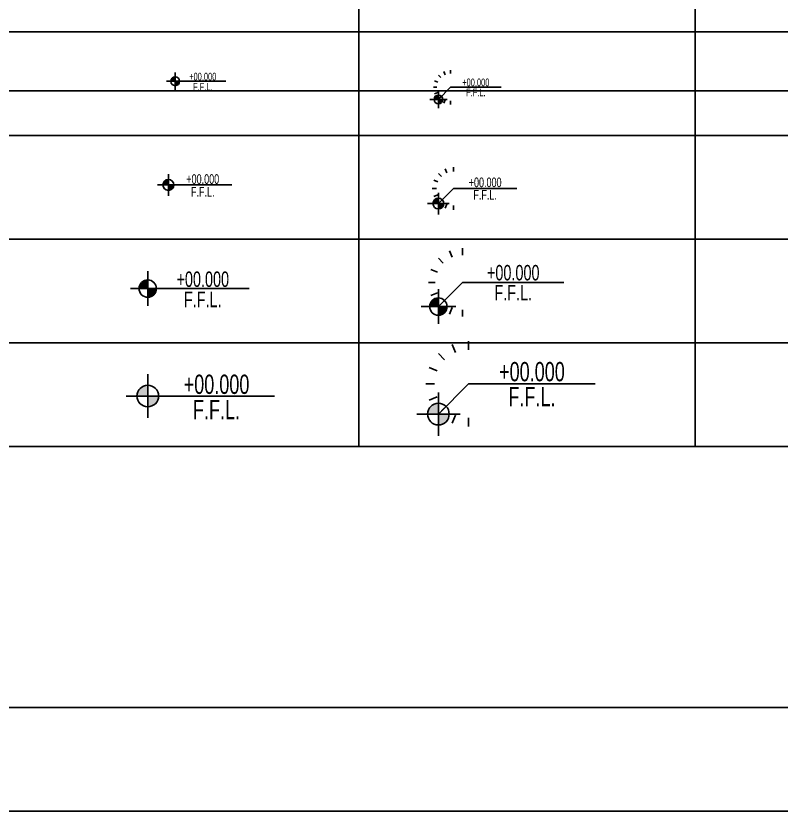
# Model space of a CAD drawing. Extents: x -1 to 478, y -15 to 369.
# Drawn here: x 290.56 to 330.25, y -15.38 to 25.89 of the extents above; entities that cross this region are included whole.
import ezdxf
from ezdxf.enums import TextEntityAlignment as Align

# ---------------------------------------------------------------- set-up
doc = ezdxf.new("R2010")
doc.units = 0
doc.header["$MEASUREMENT"] = 0
doc.layers.add('LA-GNRL-NOTES-Text-03', color=240, linetype='Continuous')
doc.layers.add('LA-GRAD-Spot Levels', color=242, linetype='Continuous')
doc.styles.add('TXT- (3)', font='gh-general font.shx', dxfattribs={"width": 0.7})

# ---------------------------------------------------------------- blocks, each defined once
blk = doc.blocks.new('*U59')
for points in [[(0, 0.001125, 0.414214), (-0.001125, 0), (0, 0)], [(0, -0.001125, 0.414214), (0.001125, 0), (0, 0)]]:
    blk.add_hatch(color=256).paths.add_polyline_path(points)
for p, q in [((0, 0.00225), (0, -0.00225)), ((0.00225, 0), (-0.00225, 0)), ((0.001125, 0), (0.013144, 0))]:
    blk.add_line(p, q)
blk.add_circle((0, 0), 0.001125)
at = {"layer": 'LA-GNRL-NOTES-Text-03', "style": 'TXT- (3)', "width": 0.7}
blk.add_attdef('LEVEL', text='', height=0.002, dxfattribs=at).set_placement((0.007135, -0.000384), align=Align.BOTTOM_CENTER)
blk.add_attdef('TYPE', text='', height=0.002, dxfattribs=at).set_placement((0.007135, -0.000417), align=Align.TOP_CENTER)
blk = doc.blocks.new('*U58')
for points in [[(0, 0.00113, 0.414214), (-0.00113, 0), (0, 0)], [(0, -0.00113, 0.414214), (0.00113, 0), (0, 0)]]:
    blk.add_hatch(color=256).paths.add_polyline_path(points)
for p, q in [((0, 0.00225), (0, -0.00225)), ((0.00225, 0), (-0.00225, 0)), ((0.00113, 0), (0.01314, 0))]:
    blk.add_line(p, q)
blk.add_circle((0, 0), 0.00113)
at = {"layer": 'LA-GNRL-NOTES-Text-03', "style": 'TXT- (3)', "width": 0.7}
blk.add_attdef('LEVEL', text='', height=0.002, dxfattribs=at).set_placement((0.00713, -0.00038), align=Align.BOTTOM_CENTER)
blk.add_attdef('TYPE', text='', height=0.002, dxfattribs=at).set_placement((0.00713, -0.00042), align=Align.TOP_CENTER)
blk = doc.blocks.new('*U75')
for points in [[(0, 0.001125, 0.414214), (-0.001125, 0), (0, 0)], [(0, -0.001125, 0.414214), (0.001125, 0), (0, 0)]]:
    blk.add_hatch(color=256).paths.add_polyline_path(points)
for p, q in [((0.003135, 0.003135), (0.01628, 0.003135)), ((0, 0.00225), (0, -0.00225)), ((-0.00225, 0), (0.00225, 0))]:
    blk.add_line(p, q)
blk.add_lwpolyline([(0.003135, 0.003135), (0, 0)])
blk.add_circle((0, 0), 0.001125)
at = {"layer": 'DEFPOINTS', "color": 251}
for points in [[(0.003135, 0.006669), (0.003135, 0.007569)], [(0.001438, 0.007232), (0.001783, 0.0064)], [(0, 0.006271), (0.000636, 0.005634)], [(-0.000961, 0.004832), (-0.00013, 0.004488)], [(-0.001299, 0.003135), (-0.000399, 0.003135)], [(-0.000961, 0.001438), (-0.00013, 0.001783)], [(0.000636, 0.000636), (0, 0)], [(0.001438, -0.000961), (0.001783, -0.00013)], [(0.003135, -0.000399), (0.003135, -0.001299)]]:
    blk.add_lwpolyline(points, dxfattribs=at)
at = {"layer": 'LA-GNRL-NOTES-Text-03', "style": 'TXT- (3)', "width": 0.7}
blk.add_attdef('LEVEL', text='', height=0.002, dxfattribs=at).set_placement((0.009707, 0.002802), align=Align.BOTTOM_CENTER)
blk.add_attdef('TYPE', text='', height=0.002, dxfattribs=at).set_placement((0.009707, 0.00281), align=Align.TOP_CENTER)

msp = doc.modelspace()

# ---------------------------------------------------------------- linework, layer by layer
at = {"color": 220}
for points in [[(308.3413, 3.5475), (308.3413, 57.4401)], [(325.7849, 57.4401), (325.7849, 3.5475)], [(325.7849, 57.4401), (325.7849, 3.5475)], [(3.3053, 25.0585), (478.2768, 25.0585)], [(3.3053, 19.6808), (478.2768, 19.6808)], [(3.3053, 14.303), (478.2768, 14.303)], [(3.3053, 8.9253), (478.2768, 8.9253)], [(3.3053, 3.5475), (478.2768, 3.5475)], [(3.3053, -10.0042), (478.2768, -10.0042)], [(3.3053, -15.382), (478.2768, -15.382)]]:
    msp.add_lwpolyline(points, dxfattribs=at)
msp.add_lwpolyline([(3.3053, 22), (442.5, 22)])

# ---------------------------------------------------------------- block references
at = {"layer": 'LA-GRAD-Spot Levels'}
for name, p, xscale, yscale, zscale in [('*U58', (298.8237, 22.4913), 200, 200, 200), ('*U75', (312.4719, 21.5549), 200, 200, 200), ('*U75', (312.4719, 16.1478), 250, 250, 250), ('*U58', (298.4669, 17.1136), 250, 250, 250), ('*U75', (312.4719, 10.7994), 400, 400, 400), ('*U59', (297.3967, 11.7358), 400, 400, 400), ('*U75', (312.4719, 5.2236), 500, 500, 500), ('*U59', (297.3967, 6.1601), 500, 500, 500)]:
    msp.add_blockref(name, p, dxfattribs=dict(at, xscale=xscale, yscale=yscale, zscale=zscale)).add_auto_attribs({'LEVEL': '+00.000', 'TYPE': 'F.F.L.'})

doc.saveas('drawing.dxf')
